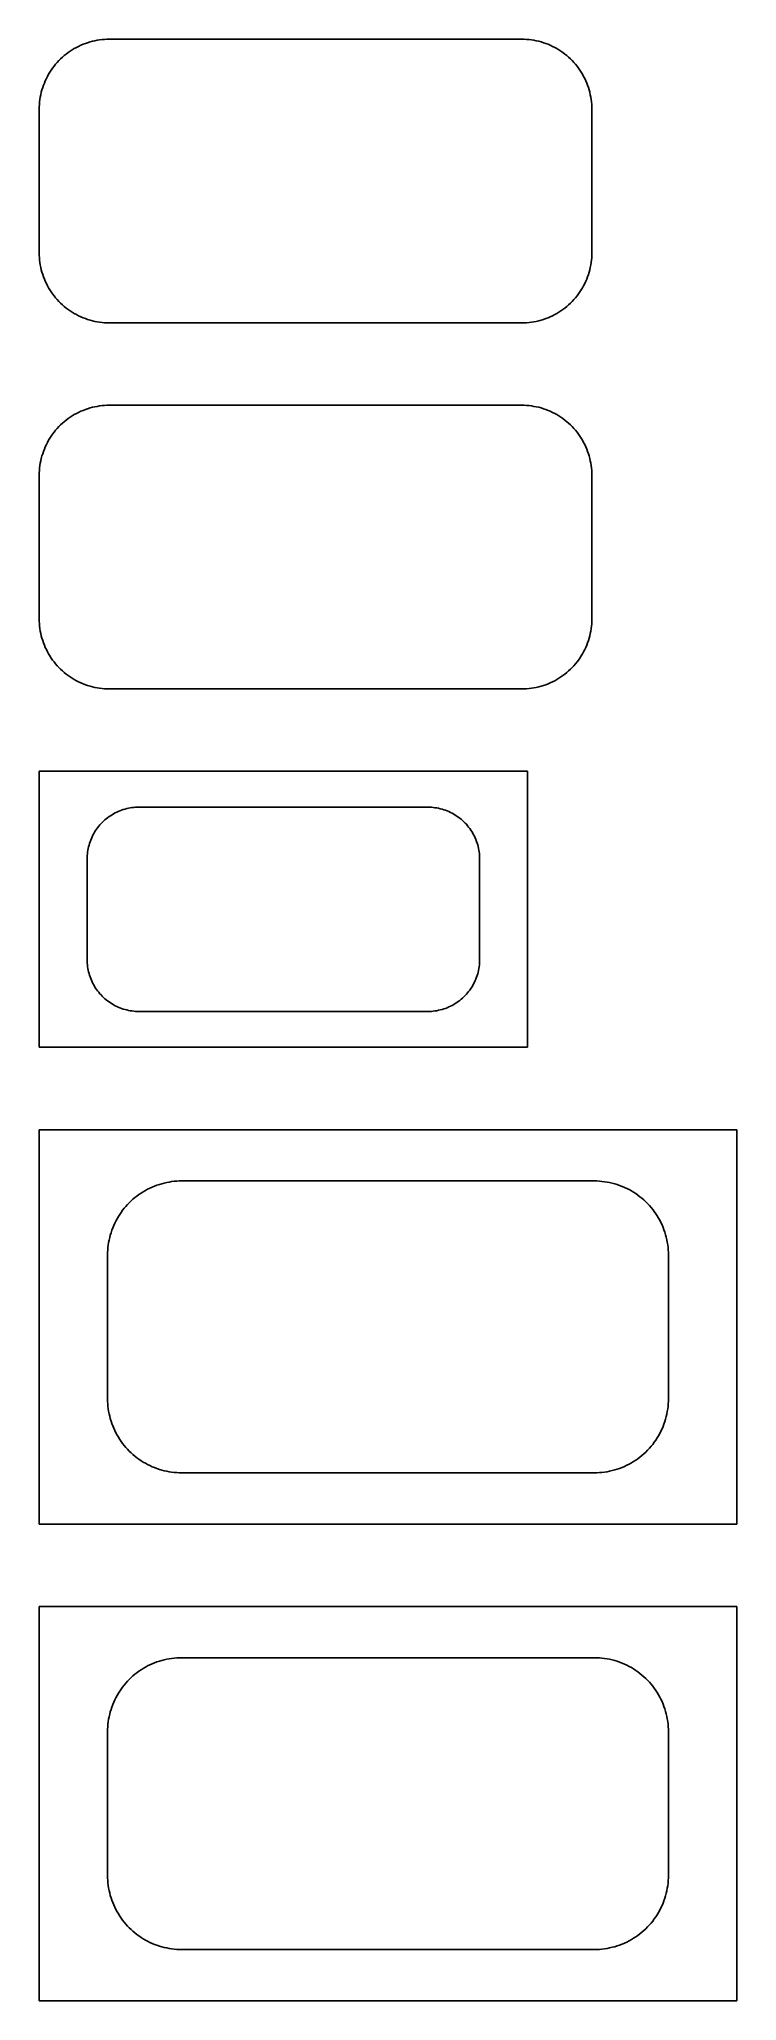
# Model space of a CAD drawing. Header units: millimetres. Extents: x 352 to 521, y 0 to 476.
import ezdxf

# ---------------------------------------------------------------- set-up
doc = ezdxf.new("R2010")
doc.units = ezdxf.units.MM
doc.header["$MEASUREMENT"] = 0
doc.layers.add('section$view', color=18, linetype='Continuous', true_color=0x000000)

msp = doc.modelspace()

# ---------------------------------------------------------------- linework, layer by layer
at = {"layer": 'section$view'}
for p, q in [((418.85, 476.04), (468.88, 476.04)), ((468.88, 476.04), (469.47, 476.03)), ((357.01, 471.27), (357.44, 471.68)), ((357.44, 471.68), (357.89, 472.07)), ((357.89, 472.07), (358.35, 472.44)), ((358.35, 472.44), (358.82, 472.8)), ((358.82, 472.8), (359.31, 473.14)), ((359.31, 473.14), (359.81, 473.46)), ((359.81, 473.46), (360.31, 473.77)), ((360.31, 473.77), (360.83, 474.05)), ((360.83, 474.05), (361.36, 474.32)), ((361.36, 474.32), (361.9, 474.57)), ((361.9, 474.57), (362.45, 474.81)), ((362.45, 474.81), (363, 475.02)), ((363, 475.02), (363.56, 475.21)), ((363.56, 475.21), (364.13, 475.39)), ((364.13, 475.39), (364.7, 475.54)), ((364.7, 475.54), (365.28, 475.67)), ((365.28, 475.67), (365.86, 475.79)), ((365.86, 475.79), (366.45, 475.88)), ((366.45, 475.88), (367.04, 475.95)), ((367.04, 475.95), (367.63, 476)), ((367.63, 476), (368.22, 476.03)), ((368.22, 476.03), (368.81, 476.04)), ((368.81, 476.04), (418.85, 476.04)), ((469.47, 476.03), (470.06, 476)), ((470.06, 476), (470.66, 475.95)), ((470.66, 475.95), (471.25, 475.88)), ((471.25, 475.88), (471.83, 475.79)), ((471.83, 475.79), (472.41, 475.67)), ((472.41, 475.67), (472.99, 475.54)), ((472.99, 475.54), (473.56, 475.39)), ((473.56, 475.39), (474.13, 475.21)), ((474.13, 475.21), (474.69, 475.02)), ((474.69, 475.02), (475.25, 474.81)), ((475.25, 474.81), (475.79, 474.57)), ((475.79, 474.57), (476.33, 474.32)), ((476.33, 474.32), (476.86, 474.05)), ((476.86, 474.05), (477.38, 473.77)), ((477.38, 473.77), (477.89, 473.46)), ((477.89, 473.46), (478.39, 473.14)), ((478.39, 473.14), (478.87, 472.8)), ((478.87, 472.8), (479.35, 472.44)), ((479.35, 472.44), (479.81, 472.07)), ((479.81, 472.07), (480.25, 471.68)), ((480.25, 471.68), (480.69, 471.27)), ((353.54, 466.5), (353.8, 467.03)), ((353.8, 467.03), (354.09, 467.54)), ((354.09, 467.54), (354.4, 468.05)), ((354.4, 468.05), (354.72, 468.55)), ((354.72, 468.55), (355.06, 469.04)), ((355.06, 469.04), (355.42, 469.51)), ((355.42, 469.51), (355.79, 469.97)), ((355.79, 469.97), (356.18, 470.42)), ((356.18, 470.42), (356.59, 470.85)), ((356.59, 470.85), (357.01, 471.27)), ((480.69, 471.27), (481.11, 470.85)), ((481.11, 470.85), (481.51, 470.42)), ((481.51, 470.42), (481.9, 469.97)), ((481.9, 469.97), (482.28, 469.51)), ((482.28, 469.51), (482.63, 469.04)), ((482.63, 469.04), (482.97, 468.55)), ((482.97, 468.55), (483.3, 468.05)), ((483.3, 468.05), (483.6, 467.54)), ((483.6, 467.54), (483.89, 467.03)), ((483.89, 467.03), (484.16, 466.5)), ((351.98, 461.41), (352.07, 462)), ((352.07, 462), (352.19, 462.58)), ((352.19, 462.58), (352.32, 463.16)), ((352.32, 463.16), (352.47, 463.73)), ((352.47, 463.73), (352.65, 464.3)), ((352.65, 464.3), (352.84, 464.86)), ((352.84, 464.86), (353.05, 465.41)), ((353.05, 465.41), (353.28, 465.96)), ((353.28, 465.96), (353.54, 466.5)), ((484.16, 466.5), (484.41, 465.96)), ((484.41, 465.96), (484.64, 465.41)), ((484.64, 465.41), (484.85, 464.86)), ((484.85, 464.86), (485.05, 464.3)), ((485.05, 464.3), (485.22, 463.73)), ((485.22, 463.73), (485.37, 463.16)), ((485.37, 463.16), (485.51, 462.58)), ((485.51, 462.58), (485.62, 462)), ((485.62, 462), (485.71, 461.41)), ((351.81, 459.04), (351.83, 459.64)), ((351.81, 424.21), (351.81, 459.04)), ((351.83, 459.64), (351.86, 460.23)), ((351.86, 460.23), (351.91, 460.82)), ((351.91, 460.82), (351.98, 461.41)), ((485.71, 461.41), (485.79, 460.82)), ((485.79, 460.82), (485.84, 460.23)), ((485.84, 460.23), (485.87, 459.64)), ((485.87, 459.64), (485.88, 459.04)), ((485.88, 459.04), (485.88, 424.21)), ((351.83, 423.62), (351.81, 424.21)), ((485.88, 424.21), (485.87, 423.62)), ((351.86, 423.02), (351.83, 423.62)), ((351.91, 422.43), (351.86, 423.02)), ((351.98, 421.84), (351.91, 422.43)), ((352.07, 421.26), (351.98, 421.84)), ((352.19, 420.68), (352.07, 421.26)), ((352.32, 420.1), (352.19, 420.68)), ((352.47, 419.52), (352.32, 420.1)), ((352.65, 418.96), (352.47, 419.52)), ((352.84, 418.4), (352.65, 418.96)), ((485.05, 418.96), (484.85, 418.4)), ((485.22, 419.52), (485.05, 418.96)), ((485.37, 420.1), (485.22, 419.52)), ((485.51, 420.68), (485.37, 420.1)), ((485.62, 421.26), (485.51, 420.68)), ((485.71, 421.84), (485.62, 421.26)), ((485.79, 422.43), (485.71, 421.84)), ((485.84, 423.02), (485.79, 422.43)), ((485.87, 423.62), (485.84, 423.02)), ((353.05, 417.84), (352.84, 418.4)), ((353.28, 417.3), (353.05, 417.84)), ((353.54, 416.76), (353.28, 417.3)), ((353.8, 416.23), (353.54, 416.76)), ((354.09, 415.71), (353.8, 416.23)), ((354.4, 415.2), (354.09, 415.71)), ((354.72, 414.7), (354.4, 415.2)), ((355.06, 414.22), (354.72, 414.7)), ((355.42, 413.74), (355.06, 414.22)), ((482.63, 414.22), (482.28, 413.74)), ((482.97, 414.7), (482.63, 414.22)), ((483.3, 415.2), (482.97, 414.7)), ((483.6, 415.71), (483.3, 415.2)), ((483.89, 416.23), (483.6, 415.71)), ((484.16, 416.76), (483.89, 416.23)), ((484.41, 417.3), (484.16, 416.76)), ((484.64, 417.84), (484.41, 417.3)), ((484.85, 418.4), (484.64, 417.84)), ((355.79, 413.28), (355.42, 413.74)), ((356.18, 412.84), (355.79, 413.28)), ((356.59, 412.4), (356.18, 412.84)), ((357.01, 411.98), (356.59, 412.4)), ((357.44, 411.58), (357.01, 411.98)), ((357.89, 411.19), (357.44, 411.58)), ((358.35, 410.81), (357.89, 411.19)), ((358.82, 410.46), (358.35, 410.81)), ((359.31, 410.12), (358.82, 410.46)), ((359.81, 409.79), (359.31, 410.12)), ((360.31, 409.49), (359.81, 409.79)), ((360.83, 409.2), (360.31, 409.49)), ((477.38, 409.49), (476.86, 409.2)), ((477.89, 409.79), (477.38, 409.49)), ((478.39, 410.12), (477.89, 409.79)), ((478.87, 410.46), (478.39, 410.12)), ((479.35, 410.81), (478.87, 410.46)), ((479.81, 411.19), (479.35, 410.81)), ((480.25, 411.58), (479.81, 411.19)), ((480.69, 411.98), (480.25, 411.58)), ((481.11, 412.4), (480.69, 411.98)), ((481.51, 412.84), (481.11, 412.4)), ((481.9, 413.28), (481.51, 412.84)), ((482.28, 413.74), (481.9, 413.28)), ((361.36, 408.93), (360.83, 409.2)), ((361.9, 408.68), (361.36, 408.93)), ((362.45, 408.45), (361.9, 408.68)), ((363, 408.24), (362.45, 408.45)), ((363.56, 408.04), (363, 408.24)), ((364.13, 407.87), (363.56, 408.04)), ((364.7, 407.72), (364.13, 407.87)), ((365.28, 407.58), (364.7, 407.72)), ((365.86, 407.47), (365.28, 407.58)), ((366.45, 407.38), (365.86, 407.47)), ((367.04, 407.3), (366.45, 407.38)), ((367.63, 407.25), (367.04, 407.3)), ((368.22, 407.22), (367.63, 407.25)), ((368.81, 407.21), (368.22, 407.22)), ((468.88, 407.21), (368.81, 407.21)), ((469.47, 407.22), (468.88, 407.21)), ((470.06, 407.25), (469.47, 407.22)), ((470.66, 407.3), (470.06, 407.25)), ((471.25, 407.38), (470.66, 407.3)), ((471.83, 407.47), (471.25, 407.38)), ((472.41, 407.58), (471.83, 407.47)), ((472.99, 407.72), (472.41, 407.58)), ((473.56, 407.87), (472.99, 407.72)), ((474.13, 408.04), (473.56, 407.87)), ((474.69, 408.24), (474.13, 408.04)), ((475.25, 408.45), (474.69, 408.24)), ((475.79, 408.68), (475.25, 408.45)), ((476.33, 408.93), (475.79, 408.68)), ((476.86, 409.2), (476.33, 408.93)), ((361.36, 385.49), (361.9, 385.74)), ((361.9, 385.74), (362.45, 385.97)), ((362.45, 385.97), (363, 386.19)), ((363, 386.19), (363.56, 386.38)), ((363.56, 386.38), (364.13, 386.55)), ((364.13, 386.55), (364.7, 386.71)), ((364.7, 386.71), (365.28, 386.84)), ((365.28, 386.84), (365.86, 386.95)), ((365.86, 386.95), (366.45, 387.04)), ((366.45, 387.04), (367.04, 387.12)), ((367.04, 387.12), (367.63, 387.17)), ((367.63, 387.17), (368.22, 387.2)), ((368.22, 387.2), (368.81, 387.21)), ((368.81, 387.21), (418.85, 387.21)), ((418.85, 387.21), (468.88, 387.21)), ((468.88, 387.21), (469.47, 387.2)), ((469.47, 387.2), (470.06, 387.17)), ((470.06, 387.17), (470.66, 387.12)), ((470.66, 387.12), (471.25, 387.04)), ((471.25, 387.04), (471.83, 386.95)), ((471.83, 386.95), (472.41, 386.84)), ((472.41, 386.84), (472.99, 386.71)), ((472.99, 386.71), (473.56, 386.55)), ((473.56, 386.55), (474.13, 386.38)), ((474.13, 386.38), (474.69, 386.19)), ((474.69, 386.19), (475.25, 385.97)), ((475.25, 385.97), (475.79, 385.74)), ((475.79, 385.74), (476.33, 385.49)), ((355.42, 380.68), (355.79, 381.14)), ((355.79, 381.14), (356.18, 381.59)), ((356.18, 381.59), (356.59, 382.02)), ((356.59, 382.02), (357.01, 382.44)), ((357.01, 382.44), (357.44, 382.84)), ((357.44, 382.84), (357.89, 383.23)), ((357.89, 383.23), (358.35, 383.61)), ((358.35, 383.61), (358.82, 383.96)), ((358.82, 383.96), (359.31, 384.3)), ((359.31, 384.3), (359.81, 384.63)), ((359.81, 384.63), (360.31, 384.93)), ((360.31, 384.93), (360.83, 385.22)), ((360.83, 385.22), (361.36, 385.49)), ((476.33, 385.49), (476.86, 385.22)), ((476.86, 385.22), (477.38, 384.93)), ((477.38, 384.93), (477.89, 384.63)), ((477.89, 384.63), (478.39, 384.3)), ((478.39, 384.3), (478.87, 383.96)), ((478.87, 383.96), (479.35, 383.61)), ((479.35, 383.61), (479.81, 383.23)), ((479.81, 383.23), (480.25, 382.84)), ((480.25, 382.84), (480.69, 382.44)), ((480.69, 382.44), (481.11, 382.02)), ((481.11, 382.02), (481.51, 381.59)), ((481.51, 381.59), (481.9, 381.14)), ((481.9, 381.14), (482.28, 380.68)), ((352.84, 376.02), (353.05, 376.58)), ((353.05, 376.58), (353.28, 377.12)), ((353.28, 377.12), (353.54, 377.66)), ((353.54, 377.66), (353.8, 378.19)), ((353.8, 378.19), (354.09, 378.71)), ((354.09, 378.71), (354.4, 379.22)), ((354.4, 379.22), (354.72, 379.72)), ((354.72, 379.72), (355.06, 380.2)), ((355.06, 380.2), (355.42, 380.68)), ((482.28, 380.68), (482.63, 380.2)), ((482.63, 380.2), (482.97, 379.72)), ((482.97, 379.72), (483.3, 379.22)), ((483.3, 379.22), (483.6, 378.71)), ((483.6, 378.71), (483.89, 378.19)), ((483.89, 378.19), (484.16, 377.66)), ((484.16, 377.66), (484.41, 377.12)), ((484.41, 377.12), (484.64, 376.58)), ((484.64, 376.58), (484.85, 376.02)), ((351.83, 370.8), (351.86, 371.4)), ((351.86, 371.4), (351.91, 371.99)), ((351.91, 371.99), (351.98, 372.58)), ((351.98, 372.58), (352.07, 373.16)), ((352.07, 373.16), (352.19, 373.74)), ((352.19, 373.74), (352.32, 374.32)), ((352.32, 374.32), (352.47, 374.9)), ((352.47, 374.9), (352.65, 375.46)), ((352.65, 375.46), (352.84, 376.02)), ((484.85, 376.02), (485.05, 375.46)), ((485.05, 375.46), (485.22, 374.9)), ((485.22, 374.9), (485.37, 374.32)), ((485.37, 374.32), (485.51, 373.74)), ((485.51, 373.74), (485.62, 373.16)), ((485.62, 373.16), (485.71, 372.58)), ((485.71, 372.58), (485.79, 371.99)), ((485.79, 371.99), (485.84, 371.4)), ((485.84, 371.4), (485.87, 370.8)), ((351.81, 370.21), (351.83, 370.8)), ((351.81, 335.38), (351.81, 370.21)), ((485.87, 370.8), (485.88, 370.21)), ((485.88, 370.21), (485.88, 335.38)), ((351.83, 334.78), (351.81, 335.38)), ((351.86, 334.19), (351.83, 334.78)), ((351.91, 333.6), (351.86, 334.19)), ((351.98, 333.01), (351.91, 333.6)), ((485.79, 333.6), (485.71, 333.01)), ((485.84, 334.19), (485.79, 333.6)), ((485.87, 334.78), (485.84, 334.19)), ((485.88, 335.38), (485.87, 334.78)), ((352.07, 332.42), (351.98, 333.01)), ((352.19, 331.84), (352.07, 332.42)), ((352.32, 331.26), (352.19, 331.84)), ((352.47, 330.69), (352.32, 331.26)), ((352.65, 330.12), (352.47, 330.69)), ((352.84, 329.56), (352.65, 330.12)), ((353.05, 329.01), (352.84, 329.56)), ((353.28, 328.46), (353.05, 329.01)), ((484.64, 329.01), (484.41, 328.46)), ((484.85, 329.56), (484.64, 329.01)), ((485.05, 330.12), (484.85, 329.56)), ((485.22, 330.69), (485.05, 330.12)), ((485.37, 331.26), (485.22, 330.69)), ((485.51, 331.84), (485.37, 331.26)), ((485.62, 332.42), (485.51, 331.84)), ((485.71, 333.01), (485.62, 332.42)), ((353.54, 327.92), (353.28, 328.46)), ((353.8, 327.4), (353.54, 327.92)), ((354.09, 326.88), (353.8, 327.4)), ((354.4, 326.37), (354.09, 326.88)), ((354.72, 325.87), (354.4, 326.37)), ((355.06, 325.38), (354.72, 325.87)), ((355.42, 324.91), (355.06, 325.38)), ((355.79, 324.45), (355.42, 324.91)), ((356.18, 324), (355.79, 324.45)), ((356.59, 323.57), (356.18, 324)), ((481.51, 324), (481.11, 323.57)), ((481.9, 324.45), (481.51, 324)), ((482.28, 324.91), (481.9, 324.45)), ((482.63, 325.38), (482.28, 324.91)), ((482.97, 325.87), (482.63, 325.38)), ((483.3, 326.37), (482.97, 325.87)), ((483.6, 326.88), (483.3, 326.37)), ((483.89, 327.4), (483.6, 326.88)), ((484.16, 327.92), (483.89, 327.4)), ((484.41, 328.46), (484.16, 327.92)), ((357.01, 323.15), (356.59, 323.57)), ((357.44, 322.74), (357.01, 323.15)), ((357.89, 322.35), (357.44, 322.74)), ((358.35, 321.98), (357.89, 322.35)), ((358.82, 321.62), (358.35, 321.98)), ((359.31, 321.28), (358.82, 321.62)), ((359.81, 320.96), (359.31, 321.28)), ((360.31, 320.65), (359.81, 320.96)), ((360.83, 320.37), (360.31, 320.65)), ((361.36, 320.1), (360.83, 320.37)), ((361.9, 319.85), (361.36, 320.1)), ((362.45, 319.61), (361.9, 319.85)), ((363, 319.4), (362.45, 319.61)), ((363.56, 319.21), (363, 319.4)), ((364.13, 319.04), (363.56, 319.21)), ((364.7, 318.88), (364.13, 319.04)), ((473.56, 319.04), (472.99, 318.88)), ((474.13, 319.21), (473.56, 319.04)), ((474.69, 319.4), (474.13, 319.21)), ((475.25, 319.61), (474.69, 319.4)), ((475.79, 319.85), (475.25, 319.61)), ((476.33, 320.1), (475.79, 319.85)), ((476.86, 320.37), (476.33, 320.1)), ((477.38, 320.65), (476.86, 320.37)), ((477.89, 320.96), (477.38, 320.65)), ((478.39, 321.28), (477.89, 320.96)), ((478.87, 321.62), (478.39, 321.28)), ((479.35, 321.98), (478.87, 321.62)), ((479.81, 322.35), (479.35, 321.98)), ((480.25, 322.74), (479.81, 322.35)), ((480.69, 323.15), (480.25, 322.74)), ((481.11, 323.57), (480.69, 323.15)), ((365.28, 318.75), (364.7, 318.88)), ((365.86, 318.63), (365.28, 318.75)), ((366.45, 318.54), (365.86, 318.63)), ((367.04, 318.47), (366.45, 318.54)), ((367.63, 318.42), (367.04, 318.47)), ((368.22, 318.39), (367.63, 318.42)), ((368.81, 318.38), (368.22, 318.39)), ((468.88, 318.38), (368.81, 318.38)), ((469.47, 318.39), (468.88, 318.38)), ((470.06, 318.42), (469.47, 318.39)), ((470.66, 318.47), (470.06, 318.42)), ((471.25, 318.54), (470.66, 318.47)), ((471.83, 318.63), (471.25, 318.54)), ((472.41, 318.75), (471.83, 318.63)), ((472.99, 318.88), (472.41, 318.75)), ((470.27, 298.38), (351.81, 298.38)), ((351.81, 298.38), (351.81, 231.39)), ((470.27, 231.39), (470.27, 298.38)), ((366.52, 285.36), (366.81, 285.68)), ((366.81, 285.68), (367.11, 285.98)), ((367.11, 285.98), (367.42, 286.28)), ((367.42, 286.28), (367.74, 286.57)), ((367.74, 286.57), (368.07, 286.85)), ((368.07, 286.85), (368.41, 287.11)), ((368.41, 287.11), (368.75, 287.37)), ((368.75, 287.37), (369.11, 287.61)), ((369.11, 287.61), (369.47, 287.84)), ((369.47, 287.84), (369.84, 288.06)), ((369.84, 288.06), (370.22, 288.26)), ((370.22, 288.26), (370.61, 288.45)), ((370.61, 288.45), (371, 288.63)), ((371, 288.63), (371.4, 288.8)), ((371.4, 288.8), (371.8, 288.95)), ((371.8, 288.95), (372.21, 289.08)), ((372.21, 289.08), (372.62, 289.21)), ((372.62, 289.21), (373.04, 289.32)), ((373.04, 289.32), (373.46, 289.41)), ((373.46, 289.41), (373.88, 289.49)), ((373.88, 289.49), (374.3, 289.56)), ((374.3, 289.56), (374.73, 289.61)), ((374.73, 289.61), (375.16, 289.65)), ((375.16, 289.65), (375.59, 289.67)), ((375.59, 289.67), (376.02, 289.68)), ((376.02, 289.68), (411.04, 289.68)), ((411.04, 289.68), (446.06, 289.68)), ((446.06, 289.68), (446.5, 289.67)), ((446.5, 289.67), (446.94, 289.64)), ((446.94, 289.64), (447.38, 289.61)), ((447.38, 289.61), (447.82, 289.55)), ((447.82, 289.55), (448.25, 289.48)), ((448.25, 289.48), (448.68, 289.4)), ((448.68, 289.4), (449.11, 289.3)), ((449.11, 289.3), (449.54, 289.19)), ((449.54, 289.19), (449.96, 289.06)), ((449.96, 289.06), (450.37, 288.92)), ((450.37, 288.92), (450.78, 288.76)), ((450.78, 288.76), (451.19, 288.59)), ((451.19, 288.59), (451.59, 288.4)), ((451.59, 288.4), (451.98, 288.2)), ((451.98, 288.2), (452.36, 287.99)), ((452.36, 287.99), (452.74, 287.76)), ((452.74, 287.76), (453.11, 287.52)), ((453.11, 287.52), (453.47, 287.27)), ((453.47, 287.27), (453.82, 287)), ((453.82, 287), (454.16, 286.73)), ((454.16, 286.73), (454.5, 286.44)), ((454.5, 286.44), (454.82, 286.14)), ((454.82, 286.14), (455.13, 285.83)), ((455.13, 285.83), (455.43, 285.51)), ((363.89, 280.47), (364.01, 280.89)), ((364.01, 280.89), (364.15, 281.29)), ((364.15, 281.29), (364.3, 281.7)), ((364.3, 281.7), (364.46, 282.09)), ((364.46, 282.09), (364.64, 282.49)), ((364.64, 282.49), (364.83, 282.87)), ((364.83, 282.87), (365.04, 283.25)), ((365.04, 283.25), (365.25, 283.62)), ((365.25, 283.62), (365.48, 283.99)), ((365.48, 283.99), (365.73, 284.34)), ((365.73, 284.34), (365.98, 284.69)), ((365.98, 284.69), (366.25, 285.03)), ((366.25, 285.03), (366.52, 285.36)), ((455.43, 285.51), (455.72, 285.17)), ((455.72, 285.17), (455.99, 284.83)), ((455.99, 284.83), (456.26, 284.48)), ((456.26, 284.48), (456.51, 284.12)), ((456.51, 284.12), (456.75, 283.75)), ((456.75, 283.75), (456.98, 283.38)), ((456.98, 283.38), (457.19, 282.99)), ((457.19, 282.99), (457.39, 282.6)), ((457.39, 282.6), (457.58, 282.2)), ((457.58, 282.2), (457.75, 281.8)), ((457.75, 281.8), (457.9, 281.38)), ((457.9, 281.38), (458.05, 280.97)), ((458.05, 280.97), (458.18, 280.55)), ((363.42, 277.08), (363.43, 277.51)), ((363.42, 252.69), (363.42, 277.08)), ((363.43, 277.51), (363.45, 277.93)), ((363.45, 277.93), (363.49, 278.36)), ((363.49, 278.36), (363.54, 278.79)), ((363.54, 278.79), (363.6, 279.22)), ((363.6, 279.22), (363.68, 279.64)), ((363.68, 279.64), (363.78, 280.06)), ((363.78, 280.06), (363.89, 280.47)), ((458.18, 280.55), (458.29, 280.12)), ((458.29, 280.12), (458.39, 279.69)), ((458.39, 279.69), (458.47, 279.26)), ((458.47, 279.26), (458.54, 278.83)), ((458.54, 278.83), (458.6, 278.39)), ((458.6, 278.39), (458.63, 277.95)), ((458.63, 277.95), (458.66, 277.51)), ((458.66, 277.51), (458.66, 277.08)), ((458.66, 277.08), (458.66, 252.69)), ((363.43, 252.26), (363.42, 252.69)), ((458.66, 252.69), (458.66, 252.25)), ((363.45, 251.83), (363.43, 252.26)), ((363.49, 251.4), (363.45, 251.83)), ((363.54, 250.98), (363.49, 251.4)), ((363.6, 250.55), (363.54, 250.98)), ((363.68, 250.13), (363.6, 250.55)), ((363.78, 249.71), (363.68, 250.13)), ((363.89, 249.29), (363.78, 249.71)), ((364.01, 248.88), (363.89, 249.29)), ((364.15, 248.47), (364.01, 248.88)), ((364.3, 248.07), (364.15, 248.47)), ((364.46, 247.67), (364.3, 248.07)), ((364.64, 247.28), (364.46, 247.67)), ((457.58, 247.57), (457.39, 247.17)), ((457.75, 247.97), (457.58, 247.57)), ((457.9, 248.38), (457.75, 247.97)), ((458.05, 248.8), (457.9, 248.38)), ((458.18, 249.22), (458.05, 248.8)), ((458.29, 249.64), (458.18, 249.22)), ((458.39, 250.07), (458.29, 249.64)), ((458.47, 250.5), (458.39, 250.07)), ((458.54, 250.94), (458.47, 250.5)), ((458.6, 251.37), (458.54, 250.94)), ((458.63, 251.81), (458.6, 251.37)), ((458.66, 252.25), (458.63, 251.81)), ((364.83, 246.89), (364.64, 247.28)), ((365.04, 246.52), (364.83, 246.89)), ((365.25, 246.14), (365.04, 246.52)), ((365.48, 245.78), (365.25, 246.14)), ((365.73, 245.43), (365.48, 245.78)), ((365.98, 245.08), (365.73, 245.43)), ((366.25, 244.74), (365.98, 245.08)), ((366.52, 244.41), (366.25, 244.74)), ((366.81, 244.09), (366.52, 244.41)), ((367.11, 243.78), (366.81, 244.09)), ((367.42, 243.48), (367.11, 243.78)), ((367.74, 243.19), (367.42, 243.48)), ((368.07, 242.92), (367.74, 243.19)), ((368.41, 242.65), (368.07, 242.92)), ((454.16, 243.04), (453.82, 242.76)), ((454.5, 243.33), (454.16, 243.04)), ((454.82, 243.63), (454.5, 243.33)), ((455.13, 243.94), (454.82, 243.63)), ((455.43, 244.26), (455.13, 243.94)), ((455.72, 244.59), (455.43, 244.26)), ((455.99, 244.93), (455.72, 244.59)), ((456.26, 245.29), (455.99, 244.93)), ((456.51, 245.65), (456.26, 245.29)), ((456.75, 246.01), (456.51, 245.65)), ((456.98, 246.39), (456.75, 246.01)), ((457.19, 246.78), (456.98, 246.39)), ((457.39, 247.17), (457.19, 246.78)), ((368.75, 242.4), (368.41, 242.65)), ((369.11, 242.16), (368.75, 242.4)), ((369.47, 241.93), (369.11, 242.16)), ((369.84, 241.71), (369.47, 241.93)), ((370.22, 241.5), (369.84, 241.71)), ((370.61, 241.31), (370.22, 241.5)), ((371, 241.13), (370.61, 241.31)), ((371.4, 240.97), (371, 241.13)), ((371.8, 240.82), (371.4, 240.97)), ((372.21, 240.68), (371.8, 240.82)), ((372.62, 240.56), (372.21, 240.68)), ((373.04, 240.45), (372.62, 240.56)), ((373.46, 240.35), (373.04, 240.45)), ((373.88, 240.27), (373.46, 240.35)), ((374.3, 240.21), (373.88, 240.27)), ((374.73, 240.16), (374.3, 240.21)), ((375.16, 240.12), (374.73, 240.16)), ((375.59, 240.1), (375.16, 240.12)), ((376.02, 240.09), (375.59, 240.1)), ((446.06, 240.09), (376.02, 240.09)), ((446.5, 240.1), (446.06, 240.09)), ((446.94, 240.12), (446.5, 240.1)), ((447.38, 240.16), (446.94, 240.12)), ((447.82, 240.21), (447.38, 240.16)), ((448.25, 240.28), (447.82, 240.21)), ((448.68, 240.37), (448.25, 240.28)), ((449.11, 240.47), (448.68, 240.37)), ((449.54, 240.58), (449.11, 240.47)), ((449.96, 240.71), (449.54, 240.58)), ((450.37, 240.85), (449.96, 240.71)), ((450.78, 241.01), (450.37, 240.85)), ((451.19, 241.18), (450.78, 241.01)), ((451.59, 241.37), (451.19, 241.18)), ((451.98, 241.57), (451.59, 241.37)), ((452.36, 241.78), (451.98, 241.57)), ((452.74, 242.01), (452.36, 241.78)), ((453.11, 242.25), (452.74, 242.01)), ((453.47, 242.5), (453.11, 242.25)), ((453.82, 242.76), (453.47, 242.5)), ((351.81, 231.39), (470.27, 231.39)), ((521.04, 211.39), (351.81, 211.39)), ((351.81, 211.39), (351.81, 115.69)), ((521.04, 115.69), (521.04, 211.39)), ((375.03, 194.92), (375.52, 195.3)), ((375.52, 195.3), (376.01, 195.66)), ((376.01, 195.66), (376.52, 196.01)), ((376.52, 196.01), (377.04, 196.34)), ((377.04, 196.34), (377.57, 196.65)), ((377.57, 196.65), (378.11, 196.94)), ((378.11, 196.94), (378.66, 197.21)), ((378.66, 197.21), (379.22, 197.47)), ((379.22, 197.47), (379.79, 197.7)), ((379.79, 197.7), (380.37, 197.92)), ((380.37, 197.92), (380.95, 198.12)), ((380.95, 198.12), (381.54, 198.29)), ((381.54, 198.29), (382.13, 198.45)), ((382.13, 198.45), (382.73, 198.58)), ((382.73, 198.58), (383.33, 198.7)), ((383.33, 198.7), (383.94, 198.79)), ((383.94, 198.79), (384.55, 198.87)), ((384.55, 198.87), (385.16, 198.92)), ((385.16, 198.92), (385.78, 198.95)), ((385.78, 198.95), (386.39, 198.96)), ((386.39, 198.96), (436.43, 198.96)), ((436.43, 198.96), (486.46, 198.96)), ((486.46, 198.96), (487.09, 198.95)), ((487.09, 198.95), (487.71, 198.92)), ((487.71, 198.92), (488.34, 198.86)), ((488.34, 198.86), (488.96, 198.78)), ((488.96, 198.78), (489.58, 198.69)), ((489.58, 198.69), (490.2, 198.57)), ((490.2, 198.57), (490.81, 198.42)), ((490.81, 198.42), (491.42, 198.26)), ((491.42, 198.26), (492.02, 198.08)), ((492.02, 198.08), (492.61, 197.87)), ((492.61, 197.87), (493.2, 197.65)), ((493.2, 197.65), (493.78, 197.4)), ((493.78, 197.4), (494.35, 197.14)), ((494.35, 197.14), (494.91, 196.85)), ((494.91, 196.85), (495.46, 196.55)), ((495.46, 196.55), (496, 196.22)), ((496, 196.22), (496.52, 195.88)), ((496.52, 195.88), (497.04, 195.52)), ((497.04, 195.52), (497.54, 195.14)), ((371.01, 190.31), (371.34, 190.83)), ((371.34, 190.83), (371.69, 191.34)), ((371.69, 191.34), (372.05, 191.84)), ((372.05, 191.84), (372.43, 192.32)), ((372.43, 192.32), (372.83, 192.79)), ((372.83, 192.79), (373.24, 193.25)), ((373.24, 193.25), (373.67, 193.69)), ((373.67, 193.69), (374.11, 194.11)), ((374.11, 194.11), (374.56, 194.53)), ((374.56, 194.53), (375.03, 194.92)), ((497.54, 195.14), (498.03, 194.75)), ((498.03, 194.75), (498.5, 194.34)), ((498.5, 194.34), (498.96, 193.91)), ((498.96, 193.91), (499.41, 193.46)), ((499.41, 193.46), (499.83, 193)), ((499.83, 193), (500.25, 192.53)), ((500.25, 192.53), (500.64, 192.04)), ((500.64, 192.04), (501.02, 191.54)), ((501.02, 191.54), (501.38, 191.02)), ((501.38, 191.02), (501.72, 190.5)), ((501.72, 190.5), (502.05, 189.96)), ((368.9, 185.22), (369.06, 185.82)), ((369.06, 185.82), (369.24, 186.4)), ((369.24, 186.4), (369.43, 186.99)), ((369.43, 186.99), (369.65, 187.56)), ((369.65, 187.56), (369.88, 188.13)), ((369.88, 188.13), (370.14, 188.69)), ((370.14, 188.69), (370.41, 189.24)), ((370.41, 189.24), (370.7, 189.78)), ((370.7, 189.78), (371.01, 190.31)), ((502.05, 189.96), (502.35, 189.41)), ((502.35, 189.41), (502.64, 188.85)), ((502.64, 188.85), (502.9, 188.28)), ((502.9, 188.28), (503.15, 187.7)), ((503.15, 187.7), (503.37, 187.12)), ((503.37, 187.12), (503.58, 186.52)), ((503.58, 186.52), (503.76, 185.92)), ((503.76, 185.92), (503.92, 185.31)), ((368.39, 180.96), (368.4, 181.57)), ((368.39, 146.13), (368.39, 180.96)), ((368.4, 181.57), (368.44, 182.19)), ((368.44, 182.19), (368.49, 182.8)), ((368.49, 182.8), (368.56, 183.41)), ((368.56, 183.41), (368.65, 184.02)), ((368.65, 184.02), (368.77, 184.62)), ((368.77, 184.62), (368.9, 185.22)), ((503.92, 185.31), (504.06, 184.7)), ((504.06, 184.7), (504.18, 184.09)), ((504.18, 184.09), (504.28, 183.46)), ((504.28, 183.46), (504.36, 182.84)), ((504.36, 182.84), (504.41, 182.21)), ((504.41, 182.21), (504.45, 181.59)), ((504.45, 181.59), (504.46, 180.96)), ((504.46, 180.96), (504.46, 146.13)), ((368.4, 145.51), (368.39, 146.13)), ((368.44, 144.9), (368.4, 145.51)), ((368.49, 144.28), (368.44, 144.9)), ((368.56, 143.67), (368.49, 144.28)), ((368.65, 143.07), (368.56, 143.67)), ((368.77, 142.46), (368.65, 143.07)), ((504.18, 143), (504.06, 142.38)), ((504.28, 143.62), (504.18, 143)), ((504.36, 144.24), (504.28, 143.62)), ((504.41, 144.87), (504.36, 144.24)), ((504.45, 145.5), (504.41, 144.87)), ((504.46, 146.13), (504.45, 145.5)), ((368.9, 141.86), (368.77, 142.46)), ((369.06, 141.27), (368.9, 141.86)), ((369.24, 140.68), (369.06, 141.27)), ((369.43, 140.1), (369.24, 140.68)), ((369.65, 139.52), (369.43, 140.1)), ((369.88, 138.95), (369.65, 139.52)), ((370.14, 138.39), (369.88, 138.95)), ((370.41, 137.84), (370.14, 138.39)), ((502.64, 138.23), (502.35, 137.68)), ((502.9, 138.8), (502.64, 138.23)), ((503.15, 139.38), (502.9, 138.8)), ((503.37, 139.97), (503.15, 139.38)), ((503.58, 140.56), (503.37, 139.97)), ((503.76, 141.16), (503.58, 140.56)), ((503.92, 141.77), (503.76, 141.16)), ((504.06, 142.38), (503.92, 141.77)), ((370.7, 137.3), (370.41, 137.84)), ((371.01, 136.77), (370.7, 137.3)), ((371.34, 136.25), (371.01, 136.77)), ((371.69, 135.75), (371.34, 136.25)), ((372.05, 135.25), (371.69, 135.75)), ((372.43, 134.77), (372.05, 135.25)), ((372.83, 134.3), (372.43, 134.77)), ((373.24, 133.84), (372.83, 134.3)), ((373.67, 133.4), (373.24, 133.84)), ((374.11, 132.97), (373.67, 133.4)), ((499.41, 133.62), (498.96, 133.18)), ((499.83, 134.08), (499.41, 133.62)), ((500.25, 134.56), (499.83, 134.08)), ((500.64, 135.04), (500.25, 134.56)), ((501.02, 135.55), (500.64, 135.04)), ((501.38, 136.06), (501.02, 135.55)), ((501.72, 136.59), (501.38, 136.06)), ((502.05, 137.13), (501.72, 136.59)), ((502.35, 137.68), (502.05, 137.13)), ((374.56, 132.56), (374.11, 132.97)), ((375.03, 132.16), (374.56, 132.56)), ((375.52, 131.78), (375.03, 132.16)), ((376.01, 131.42), (375.52, 131.78)), ((376.52, 131.07), (376.01, 131.42)), ((377.04, 130.75), (376.52, 131.07)), ((377.57, 130.44), (377.04, 130.75)), ((378.11, 130.14), (377.57, 130.44)), ((378.66, 129.87), (378.11, 130.14)), ((379.22, 129.62), (378.66, 129.87)), ((379.79, 129.38), (379.22, 129.62)), ((380.37, 129.16), (379.79, 129.38)), ((380.95, 128.97), (380.37, 129.16)), ((381.54, 128.79), (380.95, 128.97)), ((382.13, 128.64), (381.54, 128.79)), ((382.73, 128.5), (382.13, 128.64)), ((490.81, 128.66), (490.2, 128.52)), ((491.42, 128.82), (490.81, 128.66)), ((492.02, 129.01), (491.42, 128.82)), ((492.61, 129.21), (492.02, 129.01)), ((493.2, 129.44), (492.61, 129.21)), ((493.78, 129.68), (493.2, 129.44)), ((494.35, 129.95), (493.78, 129.68)), ((494.91, 130.23), (494.35, 129.95)), ((495.46, 130.54), (494.91, 130.23)), ((496, 130.86), (495.46, 130.54)), ((496.52, 131.2), (496, 130.86)), ((497.04, 131.56), (496.52, 131.2)), ((497.54, 131.94), (497.04, 131.56)), ((498.03, 132.34), (497.54, 131.94)), ((498.5, 132.75), (498.03, 132.34)), ((498.96, 133.18), (498.5, 132.75)), ((383.33, 128.39), (382.73, 128.5)), ((383.94, 128.29), (383.33, 128.39)), ((384.55, 128.22), (383.94, 128.29)), ((385.16, 128.17), (384.55, 128.22)), ((385.78, 128.14), (385.16, 128.17)), ((386.39, 128.13), (385.78, 128.14)), ((486.46, 128.13), (386.39, 128.13)), ((487.09, 128.14), (486.46, 128.13)), ((487.71, 128.17), (487.09, 128.14)), ((488.34, 128.22), (487.71, 128.17)), ((488.96, 128.3), (488.34, 128.22)), ((489.58, 128.4), (488.96, 128.3)), ((490.2, 128.52), (489.58, 128.4)), ((351.81, 115.69), (521.04, 115.69)), ((521.04, 95.69), (351.81, 95.69)), ((351.81, 95.69), (351.81, 0)), ((521.04, 0), (521.04, 95.69)), ((377.04, 80.64), (377.57, 80.95)), ((377.57, 80.95), (378.11, 81.25)), ((378.11, 81.25), (378.66, 81.52)), ((378.66, 81.52), (379.22, 81.77)), ((379.22, 81.77), (379.79, 82.01)), ((379.79, 82.01), (380.37, 82.23)), ((380.37, 82.23), (380.95, 82.42)), ((380.95, 82.42), (381.54, 82.6)), ((381.54, 82.6), (382.13, 82.75)), ((382.13, 82.75), (382.73, 82.89)), ((382.73, 82.89), (383.33, 83)), ((383.33, 83), (383.94, 83.1)), ((383.94, 83.1), (384.55, 83.17)), ((384.55, 83.17), (385.16, 83.22)), ((385.16, 83.22), (385.78, 83.25)), ((385.78, 83.25), (386.39, 83.26)), ((386.39, 83.26), (436.43, 83.26)), ((436.43, 83.26), (486.46, 83.26)), ((486.46, 83.26), (487.09, 83.25)), ((487.09, 83.25), (487.71, 83.22)), ((487.71, 83.22), (488.34, 83.17)), ((488.34, 83.17), (488.96, 83.09)), ((488.96, 83.09), (489.58, 82.99)), ((489.58, 82.99), (490.2, 82.87)), ((490.2, 82.87), (490.81, 82.73)), ((490.81, 82.73), (491.42, 82.57)), ((491.42, 82.57), (492.02, 82.38)), ((492.02, 82.38), (492.61, 82.18)), ((492.61, 82.18), (493.2, 81.95)), ((493.2, 81.95), (493.78, 81.71)), ((493.78, 81.71), (494.35, 81.44)), ((494.35, 81.44), (494.91, 81.16)), ((494.91, 81.16), (495.46, 80.85)), ((372.05, 76.14), (372.43, 76.62)), ((372.43, 76.62), (372.83, 77.09)), ((372.83, 77.09), (373.24, 77.55)), ((373.24, 77.55), (373.67, 77.99)), ((373.67, 77.99), (374.11, 78.42)), ((374.11, 78.42), (374.56, 78.83)), ((374.56, 78.83), (375.03, 79.23)), ((375.03, 79.23), (375.52, 79.61)), ((375.52, 79.61), (376.01, 79.97)), ((376.01, 79.97), (376.52, 80.32)), ((376.52, 80.32), (377.04, 80.64)), ((495.46, 80.85), (496, 80.53)), ((496, 80.53), (496.52, 80.19)), ((496.52, 80.19), (497.04, 79.83)), ((497.04, 79.83), (497.54, 79.45)), ((497.54, 79.45), (498.03, 79.05)), ((498.03, 79.05), (498.5, 78.64)), ((498.5, 78.64), (498.96, 78.21)), ((498.96, 78.21), (499.41, 77.77)), ((499.41, 77.77), (499.83, 77.31)), ((499.83, 77.31), (500.25, 76.83)), ((500.25, 76.83), (500.64, 76.35)), ((500.64, 76.35), (501.02, 75.84)), ((369.43, 71.29), (369.65, 71.87)), ((369.65, 71.87), (369.88, 72.44)), ((369.88, 72.44), (370.14, 73)), ((370.14, 73), (370.41, 73.55)), ((370.41, 73.55), (370.7, 74.09)), ((370.7, 74.09), (371.01, 74.62)), ((371.01, 74.62), (371.34, 75.14)), ((371.34, 75.14), (371.69, 75.64)), ((371.69, 75.64), (372.05, 76.14)), ((501.02, 75.84), (501.38, 75.33)), ((501.38, 75.33), (501.72, 74.8)), ((501.72, 74.8), (502.05, 74.26)), ((502.05, 74.26), (502.35, 73.71)), ((502.35, 73.71), (502.64, 73.16)), ((502.64, 73.16), (502.9, 72.59)), ((502.9, 72.59), (503.15, 72.01)), ((503.15, 72.01), (503.37, 71.42)), ((503.37, 71.42), (503.58, 70.83)), ((368.44, 66.49), (368.49, 67.11)), ((368.49, 67.11), (368.56, 67.72)), ((368.56, 67.72), (368.65, 68.32)), ((368.65, 68.32), (368.77, 68.93)), ((368.77, 68.93), (368.9, 69.53)), ((368.9, 69.53), (369.06, 70.12)), ((369.06, 70.12), (369.24, 70.71)), ((369.24, 70.71), (369.43, 71.29)), ((503.58, 70.83), (503.76, 70.23)), ((503.76, 70.23), (503.92, 69.62)), ((503.92, 69.62), (504.06, 69.01)), ((504.06, 69.01), (504.18, 68.39)), ((504.18, 68.39), (504.28, 67.77)), ((504.28, 67.77), (504.36, 67.15)), ((504.36, 67.15), (504.41, 66.52)), ((368.39, 65.26), (368.4, 65.88)), ((368.39, 30.43), (368.39, 65.26)), ((368.4, 65.88), (368.44, 66.49)), ((504.41, 66.52), (504.45, 65.89)), ((504.45, 65.89), (504.46, 65.26)), ((504.46, 65.26), (504.46, 30.43)), ((368.4, 29.82), (368.39, 30.43)), ((368.44, 29.2), (368.4, 29.82)), ((368.49, 28.59), (368.44, 29.2)), ((368.56, 27.98), (368.49, 28.59)), ((504.41, 29.17), (504.36, 28.55)), ((504.45, 29.8), (504.41, 29.17)), ((504.46, 30.43), (504.45, 29.8)), ((368.65, 27.37), (368.56, 27.98)), ((368.77, 26.77), (368.65, 27.37)), ((368.9, 26.17), (368.77, 26.77)), ((369.06, 25.57), (368.9, 26.17)), ((369.24, 24.99), (369.06, 25.57)), ((369.43, 24.4), (369.24, 24.99)), ((369.65, 23.83), (369.43, 24.4)), ((369.88, 23.26), (369.65, 23.83)), ((503.37, 24.27), (503.15, 23.69)), ((503.58, 24.87), (503.37, 24.27)), ((503.76, 25.47), (503.58, 24.87)), ((503.92, 26.08), (503.76, 25.47)), ((504.06, 26.69), (503.92, 26.08)), ((504.18, 27.3), (504.06, 26.69)), ((504.28, 27.93), (504.18, 27.3)), ((504.36, 28.55), (504.28, 27.93)), ((370.14, 22.7), (369.88, 23.26)), ((370.41, 22.15), (370.14, 22.7)), ((370.7, 21.61), (370.41, 22.15)), ((371.01, 21.08), (370.7, 21.61)), ((371.34, 20.56), (371.01, 21.08)), ((371.69, 20.05), (371.34, 20.56)), ((372.05, 19.55), (371.69, 20.05)), ((372.43, 19.07), (372.05, 19.55)), ((372.83, 18.6), (372.43, 19.07)), ((500.64, 19.35), (500.25, 18.86)), ((501.02, 19.85), (500.64, 19.35)), ((501.38, 20.37), (501.02, 19.85)), ((501.72, 20.89), (501.38, 20.37)), ((502.05, 21.43), (501.72, 20.89)), ((502.35, 21.98), (502.05, 21.43)), ((502.64, 22.54), (502.35, 21.98)), ((502.9, 23.11), (502.64, 22.54)), ((503.15, 23.69), (502.9, 23.11)), ((373.24, 18.14), (372.83, 18.6)), ((373.67, 17.7), (373.24, 18.14)), ((374.11, 17.28), (373.67, 17.7)), ((374.56, 16.86), (374.11, 17.28)), ((375.03, 16.47), (374.56, 16.86)), ((375.52, 16.09), (375.03, 16.47)), ((376.01, 15.73), (375.52, 16.09)), ((376.52, 15.38), (376.01, 15.73)), ((377.04, 15.05), (376.52, 15.38)), ((377.57, 14.74), (377.04, 15.05)), ((378.11, 14.45), (377.57, 14.74)), ((378.66, 14.18), (378.11, 14.45)), ((494.91, 14.54), (494.35, 14.25)), ((495.46, 14.84), (494.91, 14.54)), ((496, 15.17), (495.46, 14.84)), ((496.52, 15.51), (496, 15.17)), ((497.04, 15.87), (496.52, 15.51)), ((497.54, 16.25), (497.04, 15.87)), ((498.03, 16.64), (497.54, 16.25)), ((498.5, 17.05), (498.03, 16.64)), ((498.96, 17.48), (498.5, 17.05)), ((499.41, 17.93), (498.96, 17.48)), ((499.83, 18.39), (499.41, 17.93)), ((500.25, 18.86), (499.83, 18.39)), ((379.22, 13.92), (378.66, 14.18)), ((379.79, 13.69), (379.22, 13.92)), ((380.37, 13.47), (379.79, 13.69)), ((380.95, 13.27), (380.37, 13.47)), ((381.54, 13.1), (380.95, 13.27)), ((382.13, 12.94), (381.54, 13.1)), ((382.73, 12.81), (382.13, 12.94)), ((383.33, 12.69), (382.73, 12.81)), ((383.94, 12.6), (383.33, 12.69)), ((384.55, 12.52), (383.94, 12.6)), ((385.16, 12.47), (384.55, 12.52)), ((385.78, 12.44), (385.16, 12.47)), ((386.39, 12.43), (385.78, 12.44)), ((486.46, 12.43), (386.39, 12.43)), ((487.09, 12.44), (486.46, 12.43)), ((487.71, 12.47), (487.09, 12.44)), ((488.34, 12.53), (487.71, 12.47)), ((488.96, 12.61), (488.34, 12.53)), ((489.58, 12.7), (488.96, 12.61)), ((490.2, 12.82), (489.58, 12.7)), ((490.81, 12.97), (490.2, 12.82)), ((491.42, 13.13), (490.81, 12.97)), ((492.02, 13.31), (491.42, 13.13)), ((492.61, 13.52), (492.02, 13.31)), ((493.2, 13.74), (492.61, 13.52)), ((493.78, 13.99), (493.2, 13.74)), ((494.35, 14.25), (493.78, 13.99)), ((351.81, 0), (521.04, 0))]:
    msp.add_line(p, q, dxfattribs=at)

doc.saveas('drawing.dxf')
